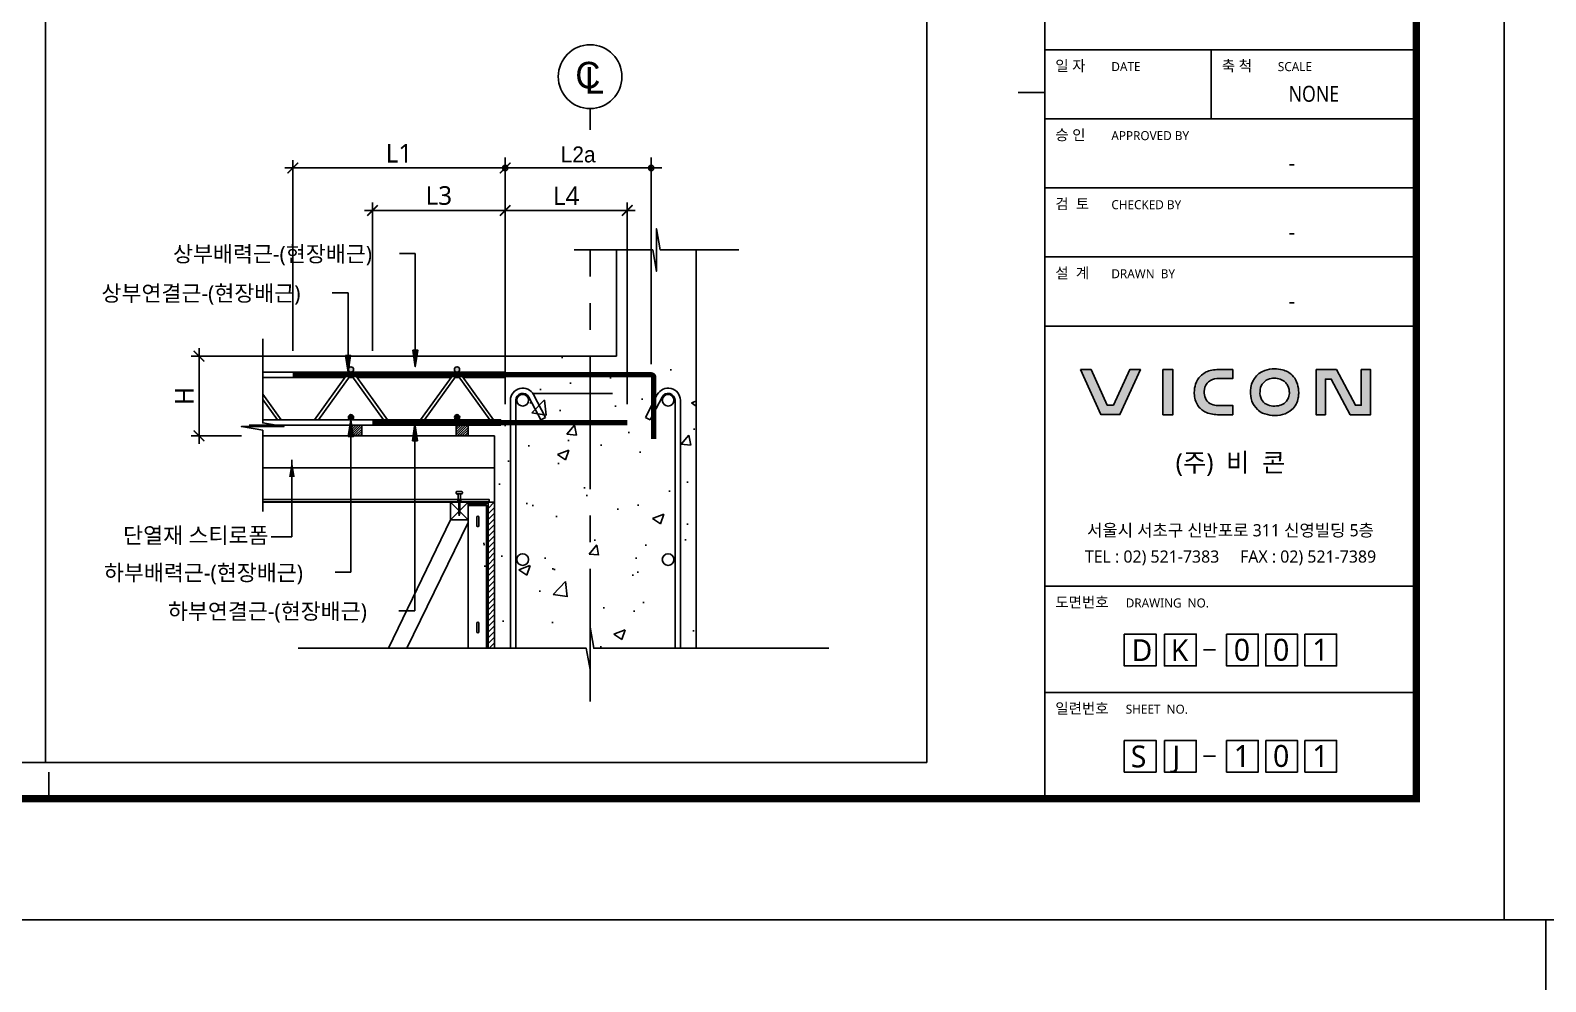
# Model space of a CAD drawing. Extents: x 10983 to 44623, y -18406 to 11294.
# Drawn here: x 16616 to 19471, y -12583 to -10792 of the extents above; entities that cross this region are included whole.
import ezdxf
from ezdxf.enums import TextEntityAlignment as Align

# ---------------------------------------------------------------- set-up
doc = ezdxf.new("R2010")
doc.units = 0
doc.header["$LTSCALE"] = 100
doc.header["$MEASUREMENT"] = 0
doc.header["$PDMODE"] = 3
doc.header["$PDSIZE"] = 10
for name, pattern in [('CEN', [62, 60, -1, 0, -1]), ('CENTERX2', [4, 2.5, -0.5, 0.5, -0.5]), ('HID', [2.5, 1.5, -1]), ('HIDDEN', [0.375, 0.25, -0.125])]:
    doc.linetypes.add(name, pattern=pattern)
doc.layers.get('0').update_dxf_attribs({"linetype": 'CONTINUOUS'})
doc.layers.get('Defpoints').update_dxf_attribs({"color": 165, "linetype": 'CONTINUOUS'})
for name, color, linetype in [('0-TEXT', 3, 'CONTINUOUS'), ('D-TEX1', 6, 'CONTINUOUS'), ('DECK-CEN', 1, 'CEN'), ('DECK-CON', 2, 'CONTINUOUS'), ('DECK-DIM', 255, 'CONTINUOUS'), ('DECK-ETC STEEL', 6, 'CONTINUOUS'), ('DECK-HATCH', 251, 'CONTINUOUS'), ('DECK-JOINT BAR', 4, 'HIDDEN'), ('DECK-LATTICE', 7, 'CONTINUOUS'), ('DECK-PG', 4, 'CONTINUOUS'), ('DECK-RC', 251, 'CONTINUOUS'), ('DECK-RC(ETC)', 252, 'CONTINUOUS'), ('DECK-TEXT', 7, 'CONTINUOUS'), ('DECK-TRANS', 3, 'CONTINUOUS'), ('E', 115, 'CONTINUOUS'), ('E2', 7, 'CONTINUOUS'), ('form', 7, 'CONTINUOUS'), ('form_TEX', 7, 'CONTINUOUS'), ('INSU', 7, 'CONTINUOUS'), ('TEXT', 3, 'CONTINUOUS')]:
    doc.layers.add(name, color=color, linetype=linetype)
doc.styles.add('HD', font='Gulim.ttf')
doc.styles.get("Standard").update_dxf_attribs({"font": ''})
doc.styles.add('SY Panel', font='malgun.ttf')
doc.styles.add('VICON TEXT', font='malgun.ttf')
doc.styles.get('STANDARD').set_extended_font_data('Haansoft Dotum')
doc.linetypes.add('BATTING', pattern='A,0.0001,-0.1,[134,ltypeshp.shx,S=0.1,R=0,X=-0.1,Y=0],-0.2,[134,ltypeshp.shx,S=0.1,R=180,X=0.1,Y=0],-0.1', length=0.4001)
doc.dimstyles.new('ISO-25', dxfattribs={"dimtxt": 2.5, "dimasz": 2.5, "dimexe": 1.25, "dimexo": 0.625, "dimtad": 1, "dimtxsty": 'STANDARD', "dimcen": 2.5, "dimadec": 0, "dimazin": 0, "dimtfac": 1, "dimtmove": 0, "dimatfit": 3, "dimfxl": 1, "dimarcsym": 0})
doc.dimstyles.get("Standard").update_dxf_attribs({"dimtxt": 0.18, "dimasz": 0.18, "dimexe": 0.18, "dimexo": 0.0625, "dimgap": 0.09, "dimtad": 0, "dimtih": 1, "dimtoh": 1, "dimdec": 4, "dimzin": 0, "dimdsep": 46, "dimtxsty": 'STANDARD', "dimcen": 0.09, "dimadec": 0, "dimazin": 0, "dimtfac": 1, "dimtdec": 4, "dimtofl": 0, "dimtmove": 0, "dimatfit": 3, "dimfxl": 1, "dimtolj": 1, "dimtzin": 0, "dimarcsym": 0})
doc.dimstyles.new('STDECK-DIM', dxfattribs={"dimtxt": 35, "dimasz": 20, "dimexe": 15, "dimexo": 40, "dimgap": 10, "dimtad": 1, "dimdec": 0, "dimtxsty": 'SY Panel', "dimblk": 'ARCHTICK', "dimcen": 2.5, "dimdle": 15, "dimclrd": 7, "dimclre": 7, "dimclrt": 6, "dimadec": 0, "dimazin": 0, "dimtfac": 1, "dimtdec": 0, "dimtmove": 0, "dimatfit": 3, "dimldrblk": 'ARCHTICK', "dimfxl": 1, "dimarcsym": 0})

# ---------------------------------------------------------------- blocks, each defined once
blk = doc.blocks.new('_ArchTick')
at = {"color": 0, "linetype": 'ByBlock', "const_width": 0.15}
blk.add_lwpolyline([(-0.5, -0.5), (0.5, 0.5)], dxfattribs=at)
blk = doc.blocks.new('*D437')
at = {"layer": 'DECK-DIM', "color": 7, "lineweight": -2}
for p, q in [((17495.5, -11130.8), (17755.5, -11130.8)), ((17510.5, -11495.7), (17510.5, -11115.8)), ((17740.5, -11495.7), (17740.5, -11115.8))]:
    blk.add_line(p, q, dxfattribs=at)
at = {"layer": 'Defpoints', "color": 0, "ltscale": 0.5}
for p in [(17740.5, -11130.8), (17510.5, -11535.7), (17740.5, -11535.7)]:
    blk.add_point(p, dxfattribs=at)
at = {"layer": 'DECK-DIM', "color": 7, "lineweight": -2, "ltscale": 0.5, "xscale": 20, "yscale": 20, "zscale": 20, "rotation": 180}
blk.add_blockref('_ArchTick', (17510.5, -11130.8), dxfattribs=at)
at = {"layer": 'DECK-DIM', "color": 7, "lineweight": -2, "ltscale": 0.5, "xscale": 20, "yscale": 20, "zscale": 20}
blk.add_blockref('_ArchTick', (17740.5, -11130.8), dxfattribs=at)
at = {"layer": 'DECK-DIM', "color": 6, "ltscale": 0.5, "insert": (17625.5, -11103.3), "char_height": 35, "attachment_point": 5, "style": 'SY Panel'}
blk.add_mtext('L4', dxfattribs=at)
blk = doc.blocks.new('*D454')
at = {"layer": 'DECK-DIM', "color": 7, "lineweight": -2}
for p, q in [((17110.5, -11395.2), (17110.5, -11035.8)), ((17510.5, -11395.2), (17510.5, -11035.8)), ((17525.5, -11050.8), (17095.5, -11050.8))]:
    blk.add_line(p, q, dxfattribs=at)
at = {"layer": 'Defpoints', "color": 0, "ltscale": 0.5}
for p in [(17110.5, -11050.8), (17110.5, -11435.2), (17510.5, -11435.2)]:
    blk.add_point(p, dxfattribs=at)
at = {"layer": 'DECK-DIM', "color": 7, "lineweight": -2, "ltscale": 0.5, "xscale": 20, "yscale": 20, "zscale": 20, "rotation": 180}
blk.add_blockref('_ArchTick', (17110.5, -11050.8), dxfattribs=at)
at = {"layer": 'DECK-DIM', "color": 7, "lineweight": -2, "ltscale": 0.5, "xscale": 20, "yscale": 20, "zscale": 20}
blk.add_blockref('_ArchTick', (17510.5, -11050.8), dxfattribs=at)
at = {"layer": 'DECK-DIM', "color": 6, "ltscale": 0.5, "insert": (17310.5, -11023), "char_height": 35, "attachment_point": 5, "style": 'SY Panel'}
blk.add_mtext('L1', dxfattribs=at)
blk = doc.blocks.new('*D455')
at = {"layer": 'DECK-DIM', "color": 7, "lineweight": -2}
for p, q in [((17525.5, -11130.8), (17245.5, -11130.8)), ((17260.5, -11395.2), (17260.5, -11115.8)), ((17510.5, -11395.2), (17510.5, -11115.8))]:
    blk.add_line(p, q, dxfattribs=at)
at = {"layer": 'Defpoints', "color": 0, "ltscale": 0.5}
for p in [(17260.5, -11130.8), (17260.5, -11435.2), (17510.5, -11435.2)]:
    blk.add_point(p, dxfattribs=at)
at = {"layer": 'DECK-DIM', "color": 7, "lineweight": -2, "ltscale": 0.5, "xscale": 20, "yscale": 20, "zscale": 20, "rotation": 180}
blk.add_blockref('_ArchTick', (17260.5, -11130.8), dxfattribs=at)
at = {"layer": 'DECK-DIM', "color": 7, "lineweight": -2, "ltscale": 0.5, "xscale": 20, "yscale": 20, "zscale": 20}
blk.add_blockref('_ArchTick', (17510.5, -11130.8), dxfattribs=at)
at = {"layer": 'DECK-DIM', "color": 6, "ltscale": 0.5, "insert": (17385.5, -11102.8), "char_height": 35, "attachment_point": 5, "style": 'SY Panel'}
blk.add_mtext('L3', dxfattribs=at)
blk = doc.blocks.new('DIMDOT')
at = {"color": 0}
blk.add_line((-2, 0), (2, 0), dxfattribs=at)
for radius in [0.5, 0.25]:
    blk.add_circle((0, 0), radius, dxfattribs=at)
blk = doc.blocks.new('*D456')
at = {"color": 0, "linetype": 'ByBlock', "lineweight": -2}
for p, q in [((17510.5, -11415.2), (17510.5, -11030.8)), ((17785.5, -11420.2), (17785.5, -11030.8)), ((17520.5, -11050.8), (17775.5, -11050.8))]:
    blk.add_line(p, q, dxfattribs=at)
at = {"layer": 'Defpoints', "color": 0, "ltscale": 0.5}
for p in [(17785.5, -11050.8), (17510.5, -11435.2), (17785.5, -11440.2)]:
    blk.add_point(p, dxfattribs=at)
at = {"color": 0, "lineweight": -2, "ltscale": 0.5, "xscale": 10, "yscale": 10, "zscale": 10, "rotation": 180}
blk.add_blockref('DIMDOT', (17510.5, -11050.8), dxfattribs=at)
at = {"color": 0, "lineweight": -2, "ltscale": 0.5, "xscale": 10, "yscale": 10, "zscale": 10}
blk.add_blockref('DIMDOT', (17785.5, -11050.8), dxfattribs=at)
at = {"color": 6, "ltscale": 0.5, "insert": (17648, -11025.5), "char_height": 30, "attachment_point": 5, "style": 'HD'}
blk.add_mtext('\\A1;L2a', dxfattribs=at)
blk = doc.blocks.new('*D471')
at = {"layer": 'DECK-DIM', "color": 7, "lineweight": -2}
for p, q in [((17013.8, -11405.2), (16918.8, -11405.2)), ((16933.8, -11390.2), (16933.8, -11570.2)), ((17013.8, -11555.2), (16918.8, -11555.2))]:
    blk.add_line(p, q, dxfattribs=at)
at = {"layer": 'Defpoints', "color": 0, "ltscale": 0.5}
for p in [(17053.8, -11405.2), (16933.8, -11555.2), (17053.8, -11555.2)]:
    blk.add_point(p, dxfattribs=at)
at = {"layer": 'DECK-DIM', "color": 7, "lineweight": -2, "ltscale": 0.5, "xscale": 20, "yscale": 20, "zscale": 20}
for p, rotation in [((16933.8, -11405.2), 90), ((16933.8, -11555.2), 270)]:
    blk.add_blockref('_ArchTick', p, dxfattribs=dict(at, rotation=rotation))
at = {"layer": 'DECK-DIM', "color": 6, "ltscale": 0.5, "insert": (16906.3, -11480.2), "char_height": 35, "attachment_point": 5, "rotation": 90, "style": 'SY Panel'}
blk.add_mtext('H', dxfattribs=at)
blk = doc.blocks.new('VICON 로고')
h = blk.add_hatch(color=8)
h.dxf.hatch_style = 1
h.paths.add_polyline_path([(21112.8, 2783.5), (21157.6, 2783.5), (21205.8, 2889.7), (21180.7, 2889.7), (21142.4, 2805.5), (21128, 2805.5), (21089.6, 2889.7), (21064.5, 2889.7)])
h.paths.add_polyline_path([(21259, 2783.4), (21282.4, 2783.4), (21282.4, 2889.5), (21259, 2889.5)])
h.paths.add_polyline_path([(21356.5, 2842.7, -0.373541), (21386.1, 2868.3), (21423.2, 2868.3), (21423.2, 2889.5), (21386.1, 2889.5, 0.051671), (21370.5, 2887.3, 0.131595), (21347.5, 2874.5, 0.127719), (21335.9, 2855.4, 0.067192), (21332.7, 2835.5, 0.01143), (21332.7, 2833.1, 0.141078), (21341.5, 2804.8, 0.061908), (21348.1, 2797, 0.071442), (21357.9, 2790.3, 0.114733), (21387.6, 2783.4), (21423.2, 2783.4), (21423.2, 2805.1), (21387.6, 2805.1, -0.017106), (21381.1, 2805.6, -0.30682), (21357.5, 2826.2, -0.100525)])
h.paths.add_polyline_path([(21481.4, 2795.5, 0.088872), (21493.7, 2787.3, 0.086691), (21516.4, 2781.7, 0.078736), (21540.8, 2783.9, 0.121785), (21562.4, 2795.4, 0.170478), (21577.7, 2823.4, 0.035083), (21578.6, 2833, 0.022918), (21578.5, 2839.4, 0.077261), (21573.7, 2860.7, 0.105839), (21563.2, 2876.4, 0.135555), (21540.4, 2888.9, 0.052602), (21521.7, 2891.4, 0.091585), (21498.9, 2887.7, 0.320638), (21465.2, 2839.2, 0.222412)])
h.paths.add_polyline_path([(21487.6, 2838.4, -0.297294), (21506.3, 2866.5, -0.092536), (21521.1, 2869.3, -0.087656), (21535.2, 2867.1, -0.116333), (21547.1, 2859.8, -0.095204), (21552.5, 2852.3, -0.065441), (21556.1, 2842.5, -0.047114), (21556.6, 2833.5, -0.031136), (21555.7, 2826.9, -0.137865), (21547.1, 2812.2, -0.101523), (21535.3, 2805.6, -0.091497), (21518, 2803.8, -0.090774), (21502.5, 2807.9, -0.13619), (21491.3, 2819.3, -0.158608)], flags=16)
h.paths.add_polyline_path([(21641.6, 2867.4), (21655.3, 2867.4), (21699.9, 2783.4), (21748, 2783.4), (21748, 2889.5), (21725.9, 2889.5), (21725.9, 2805.5), (21712, 2805.5), (21667.5, 2889.5), (21619.4, 2889.5), (21619.4, 2783.4), (21641.6, 2783.4)])
at = {"color": 8}
blk.add_lwpolyline([(21465.2, 2839.2, -0.320638), (21498.9, 2887.7, -0.091585), (21521.7, 2891.4, -0.052602), (21540.4, 2888.9, -0.135555), (21563.2, 2876.4, -0.105839), (21573.7, 2860.7, -0.077261), (21578.5, 2839.4, -0.022918), (21578.6, 2833, -0.035083), (21577.7, 2823.4, -0.170478), (21562.4, 2795.4, -0.121785), (21540.8, 2783.9, -0.078736), (21516.4, 2781.7, -0.086691), (21493.7, 2787.3, -0.088872), (21481.4, 2795.5, -0.222412), (21465.2, 2839.2, -0.222412)], format="xyb", dxfattribs=at)
for points in [[(21064.5, 2889.7), (21089.6, 2889.7), (21128, 2805.5), (21142.4, 2805.5), (21180.7, 2889.7), (21205.8, 2889.7), (21157.6, 2783.5), (21112.8, 2783.5)], [(21259, 2889.5), (21282.4, 2889.5), (21282.4, 2783.4), (21259, 2783.4)], [(21619.4, 2889.5), (21619.4, 2783.4), (21641.6, 2783.4), (21641.6, 2867.4), (21655.3, 2867.4), (21699.9, 2783.4), (21748, 2783.4), (21748, 2889.5), (21725.9, 2889.5), (21725.9, 2805.5), (21712, 2805.5), (21667.5, 2889.5)]]:
    blk.add_lwpolyline(points, close=True, dxfattribs=at)
for points in [[(21423.2, 2889.5), (21423.2, 2868.3), (21386.1, 2868.3, 0.373541), (21356.5, 2842.7, 0.100525), (21357.5, 2826.2, 0.30682), (21381.1, 2805.6, 0.017106), (21387.6, 2805.1), (21423.2, 2805.1), (21423.2, 2783.4), (21387.6, 2783.4, -0.114733), (21357.9, 2790.3, -0.071442), (21348.1, 2797, -0.061908), (21341.5, 2804.8, -0.141078), (21332.7, 2833.1, -0.01143), (21332.7, 2835.5, -0.067192), (21335.9, 2855.4, -0.127719), (21347.5, 2874.5, -0.131595), (21370.5, 2887.3, -0.051671), (21386.1, 2889.5)], [(21487.6, 2838.4, -0.297294), (21506.3, 2866.5, -0.092536), (21521.1, 2869.3, -0.087656), (21535.2, 2867.1, -0.116333), (21547.1, 2859.8, -0.095204), (21552.5, 2852.3, -0.065441), (21556.1, 2842.5, -0.047114), (21556.6, 2833.5, -0.031136), (21555.7, 2826.9, -0.137865), (21547.1, 2812.2, -0.101523), (21535.3, 2805.6, -0.091497), (21518, 2803.8, -0.090774), (21502.5, 2807.9, -0.13619), (21491.3, 2819.3, -0.158608)]]:
    blk.add_lwpolyline(points, format="xyb", close=True, dxfattribs=at)

msp = doc.modelspace()

# ---------------------------------------------------------------- hatches: boundary and pattern name
at = {"linetype": 'ByBlock'}
h = msp.add_hatch(color=256, dxfattribs=at)
h.paths.add_polyline_path([(17209.8, -11403.7), (17214.5, -11403.7), (17214.5, -11435.2)])
h.paths.add_polyline_path([(17214.5, -11403.7), (17219.2, -11403.7), (17214.5, -11435.2)])
h = msp.add_hatch(color=256, dxfattribs=at)
h.paths.add_polyline_path([(17336.5, -11393.6), (17341.2, -11393.6), (17341.2, -11425)])
h.paths.add_polyline_path([(17341.2, -11393.6), (17345.9, -11393.6), (17341.2, -11425)])
h = msp.add_hatch(color=256, dxfattribs=at)
h.paths.add_polyline_path([(17219.8, -11525.1), (17219.8, -11556.6), (17215, -11556.6)])
h.paths.add_polyline_path([(17219.8, -11525.1), (17224.5, -11556.6), (17219.8, -11556.6)])
h = msp.add_hatch(color=256, dxfattribs=at)
h.paths.add_polyline_path([(17340.4, -11532.8), (17340.4, -11564.3), (17335.7, -11564.3)])
h.paths.add_polyline_path([(17340.4, -11532.8), (17345.2, -11564.3), (17340.4, -11564.3)])
at = {"layer": 'DECK-HATCH', "linetype": 'ByBlock'}
h = msp.add_hatch(dxfattribs=at)
h.set_pattern_fill('AR-CONC', color=256, scale=30, style=0)
h.set_pattern_definition([(50, (-111915.97, -55278.86), (215.17805, -18.82564), [22.5, -247.5]), (355, (-111915.97, -55278.86), (-41.6254, 225.65764), [18, -198]), (100.4514, (-111898.04, -55280.43), (173.5528, 206.83186), [19.12206, -210.34263]), (46.1842, (-111915.97, -55218.86), (320.1723, -49.6557), [33.75, -371.25]), (96.6356, (-111889.3, -55223), (280.3988, 292.23536), [28.6831, -315.5139]), (351.1842, (-111915.97, -55218.86), (280.3986, 292.2356), [27, -297]), (21, (-111885.97, -55233.86), (179.07212, -120.78567), [22.5, -247.5]), (326, (-111885.97, -55233.86), (72.9946, 217.545), [18, -198]), (71.4514, (-111871.05, -55243.93), (252.0668, 96.75915), [19.12206, -210.34263]), (37.5, (-111915.97, -55278.86), (3.647957, 99.868156), [0, -195.6, 0, -201, 0, -198.75]), (7.5, (-111915.97, -55278.86), (78.92086, 118.32351), [0, -114.6, 0, -191.1, 0, -75.75]), (327.5, (-111982.87, -55278.86), (160.14673, -6.76646), [0, -75, 0, -234, 0, -310.5]), (317.5, (-112012.87, -55278.86), (174.95585, 30.0315), [0, -97.5, 0, -155.4, 0, -220.5])])
h.paths.add_polyline_path([(17670.5, -11405.2), (17470.5, -11405.2), (17470.5, -11955.3), (17663.4, -11955.3), (17670.5, -11995.3), (17670.5, -11915.3)])
h.paths.add_polyline_path([(17870.5, -11405.2), (17670.5, -11405.2), (17670.5, -11915.3), (17677.5, -11955.3), (17870.5, -11955.3)])
h = msp.add_hatch(dxfattribs=at)
h.set_pattern_fill('ANSI31', color=256, scale=60, style=0)
h.set_pattern_definition([(45, (-156198.723, -17233.08), (-5.30330086, 5.30330086), [])])
h.paths.add_polyline_path([(17478.5, -11680.2), (17490.5, -11680.2), (17490.5, -11955.3), (17478.5, -11955.3)])
at = {"layer": 'DECK-RC(ETC)'}
h = msp.add_hatch(dxfattribs=at)
h.set_pattern_fill('ANSI31', color=256)
h.set_pattern_definition([(45, (-106424.5, -28072.8478), (-2.24506403, 2.24506403), [])])
h.paths.add_polyline_path([(17218.5, -11535.2), (17218.5, -11554.7), (17240.5, -11554.7), (17240.5, -11535.2)])
h = msp.add_hatch(dxfattribs=at)
h.set_pattern_fill('ANSI31', color=256)
h.set_pattern_definition([(45, (-106604.5, -28072.8478), (-2.24506403, 2.24506403), [])])
h.paths.add_polyline_path([(17418.5, -11535.2), (17418.5, -11554.7), (17440.5, -11554.7), (17440.5, -11535.2)])
at = {"layer": 'DECK-TRANS', "ltscale": 0.5}
h = msp.add_hatch(color=3, dxfattribs=at)
h.dxf.hatch_style = 1
h.paths.add_polyline_path([(17214.9, -11430.2, 1), (17224.9, -11430.2, 1)])
h.paths.add_polyline_path([(17424.8, -11430.2, 1), (17414.8, -11430.2, 0.399881), (17419.6, -11435.2), (17420.1, -11435.2, 0.399881)])
h = msp.add_hatch(color=3, dxfattribs=at)
h.dxf.hatch_style = 1
h.paths.add_polyline_path([(17225.1, -11520.2, 1), (17215.1, -11520.2, 0.399881), (17219.8, -11525.2), (17220.3, -11525.2, 0.399881)])
h = msp.add_hatch(color=3, dxfattribs=at)
h.dxf.hatch_style = 1
h.paths.add_polyline_path([(17425, -11520.2, 1), (17415, -11520.2, 0.399881), (17419.8, -11525.2), (17420.3, -11525.2, 0.399881)])

# ---------------------------------------------------------------- linework, layer by layer
at = {"linetype": 'ByBlock'}
for p, q in [((16644.6, -7220.2), (16644.6, -12170.2)), ((18305.1, -7220.2), (18305.1, -12170.2)), ((17341.2, -11211.7), (17311.2, -11211.7)), ((17341.2, -11425), (17341.2, -11211.7)), ((17214.5, -11285.8), (17184.5, -11285.8)), ((17214.5, -11435.2), (17214.5, -11285.8)), ((17220, -11525.2), (17220, -11812.1)), ((17340.4, -11532.8), (17340.4, -11884.7)), ((17220, -11812.1), (17190, -11812.1)), ((17340.4, -11884.7), (17310.4, -11884.7)), ((18305.1, -12170.2), (11505.1, -12170.2))]:
    msp.add_line(p, q, dxfattribs=at)
for points in [[(17209.8, -11403.7), (17219.2, -11403.7), (17214.5, -11435.2), (17209.8, -11403.7)], [(17336.5, -11393.6), (17345.9, -11393.6), (17341.2, -11425), (17336.5, -11393.6)], [(17215, -11556.6), (17224.5, -11556.6), (17219.8, -11525.1), (17215, -11556.6)], [(17335.7, -11564.3), (17345.2, -11564.3), (17340.4, -11532.8), (17335.7, -11564.3)]]:
    msp.add_lwpolyline(points, dxfattribs=at)
at = {"layer": 'DECK-CEN', "linetype": 'CENTERX2'}
msp.add_line((17670.5, -12055.3), (17670.5, -11205.2), dxfattribs=at)
at = {"layer": 'DECK-CON'}
for p, q in [((17670.5, -11405.2), (16933.8, -11405.2)), ((17670.5, -11405.2), (17720.5, -11405.2)), ((17490.5, -11555.2), (17053.8, -11555.2)), ((17478.5, -11555.2), (17053.8, -11555.2)), ((17478.5, -11680.2), (17490.5, -11680.2)), ((17478.5, -11955.3), (17478.5, -11680.2)), ((17478.5, -11680.2), (17490.5, -11680.2)), ((17490.5, -11955.3), (17490.5, -11675.2))]:
    msp.add_line(p, q, dxfattribs=at)
for points in [[(17640.5, -11205.2), (17788.4, -11205.2), (17795.5, -11245.2), (17795.5, -11165.2), (17802.5, -11205.2), (17950.5, -11205.2)], [(17053.8, -11372.7), (17053.8, -11530.7), (17093.8, -11537.7), (17013.8, -11537.7), (17053.8, -11544.8), (17053.8, -11697.4)], [(17120.5, -11955.3), (17663.4, -11955.3), (17670.5, -11995.3), (17670.5, -11915.3), (17677.5, -11955.3), (18120.5, -11955.3)]]:
    msp.add_lwpolyline(points, dxfattribs=at)
at = {"layer": 'DECK-ETC STEEL'}
msp.add_lwpolyline([(17475.5, -11680.2), (17478.5, -11680.2), (17478.5, -11955.3), (17475.5, -11955.3), (17475.5, -11686.2), (17440.5, -11686.2), (17440.5, -11683.2), (17475.5, -11683.2), (17475.5, -11680.2), (17478.5, -11680.2)], dxfattribs=at)
at = {"layer": 'DECK-JOINT BAR', "const_width": 10}
msp.add_lwpolyline([(17110.5, -11440.2), (17785.5, -11440.2, -0.414214), (17790.5, -11445.2), (17790.5, -11561.2)], format="xyb", dxfattribs=at)
msp.add_lwpolyline([(17260.4, -11530.2), (17740.4, -11530.2)], dxfattribs=at)
at = {"layer": 'DECK-LATTICE', "ltscale": 0.5}
for p, q in [((17510.5, -11435.2), (17053.8, -11435.2)), ((17208.7, -11445.2), (17053.8, -11445.2)), ((17213.5, -11438.5), (17151.2, -11525.2)), ((17218.4, -11442), (17158.6, -11525.2)), ((17223.9, -11445.2), (17216.1, -11445.2)), ((17221.7, -11442), (17281.4, -11525.2)), ((17226.5, -11438.5), (17288.8, -11525.2)), ((17408.7, -11445.2), (17231.3, -11445.2)), ((17413.5, -11438.5), (17351.2, -11525.2)), ((17418.4, -11442), (17358.6, -11525.2)), ((17423.9, -11445.2), (17416.1, -11445.2)), ((17421.7, -11442), (17481.4, -11525.2)), ((17426.5, -11438.5), (17488.8, -11525.2)), ((17510.5, -11445.2), (17431.3, -11445.2)), ((17510.5, -11435.2), (17510.5, -11445.2)), ((17053.8, -11476.4), (17088.8, -11525.2)), ((17053.8, -11486.7), (17081.4, -11525.2)), ((17502.5, -11525.2), (17053.8, -11525.2)), ((17502.5, -11535.2), (17502.5, -11525.2)), ((17502.5, -11535.2), (17028.4, -11535.2))]:
    msp.add_line(p, q, dxfattribs=at)
at = {"layer": 'DECK-LATTICE', "linetype": 'ByBlock'}
msp.add_line((17502.5, -11445.2), (17510.5, -11445.2), dxfattribs=at)
at = {"layer": 'DECK-LATTICE', "ltscale": 0.5}
for centre, radius in [((17220, -11443.2), 8), ((17220, -11443.2), 2), ((17420, -11443.2), 8), ((17420, -11443.2), 2)]:
    msp.add_arc(centre, radius, 35.7097, 144.2903, dxfattribs=at)
at = {"layer": 'DECK-PG', "ltscale": 0.5}
msp.add_line((17053.8, -11679.7), (17480.5, -11679.7), dxfattribs=at)
msp.add_lwpolyline([(17480.5, -11680.2), (17480.5, -11675.2), (17053.8, -11675.2), (17053.8, -11680.2)], close=True, dxfattribs=at)
at = {"layer": 'DECK-RC', "linetype": 'HID'}
msp.add_line((17562.5, -11475.2), (17798.5, -11475.2), dxfattribs=at)
at = {"layer": 'DECK-RC'}
for p, q in [((17520.5, -11955.3), (17520.5, -11488.2)), ((17530.5, -11955.3), (17530.5, -11488.2)), ((17555, -11482.1), (17577.5, -11525.1)), ((17563.9, -11477.5), (17586.3, -11520.5)), ((17797.1, -11477.5), (17774.6, -11520.5)), ((17806, -11482.1), (17783.5, -11525.1)), ((17830.5, -11955.3), (17830.5, -11488.2)), ((17840.5, -11955.3), (17840.5, -11488.2)), ((17510.5, -11527.2), (17510.5, -11537.2)), ((17577.5, -11525.1), (17586.3, -11520.5)), ((17783.5, -11525.1), (17774.6, -11520.5))]:
    msp.add_line(p, q, dxfattribs=at)
for centre in [(17543.5, -11488.2), (17817.5, -11488.2), (17543.5, -11788.2), (17817.5, -11788.2)]:
    msp.add_circle(centre, 11, dxfattribs=at)
for centre, radius, start, end in [((17543.5, -11488.2), 23, 27.5898, 180), ((17543.5, -11488.2), 13, 27.5824, 180), ((17817.5, -11488.2), 23, 0, 152.4102), ((17817.5, -11488.2), 13, 0, 152.4176)]:
    msp.add_arc(centre, radius, start, end, dxfattribs=at)
at = {"layer": 'DECK-RC(ETC)'}
for p, q in [((17418, -11661.2), (17418, -11663.2)), ((17418, -11661.2), (17418, -11663.2)), ((17419, -11660.2), (17429, -11660.2)), ((17419, -11660.2), (17429, -11660.2)), ((17419, -11664.2), (17429, -11664.2)), ((17419, -11664.2), (17429, -11664.2)), ((17421.7, -11666.5), (17421.7, -11676.9)), ((17421.7, -11666.5), (17421.7, -11676.9)), ((17426.3, -11666.5), (17426.3, -11676.9)), ((17426.3, -11666.5), (17426.3, -11676.9)), ((17430, -11661.2), (17430, -11663.2)), ((17430, -11661.2), (17430, -11663.2)), ((17407.5, -11713.2), (17440.5, -11680.2)), ((17440.5, -11713.2), (17407.5, -11680.2)), ((17420, -11678.8), (17420, -11679.6)), ((17420, -11678.8), (17420, -11679.6)), ((17420.6, -11678.2), (17421.1, -11678.2)), ((17420.6, -11678.2), (17421.1, -11678.2)), ((17420.6, -11680.2), (17427.4, -11680.2)), ((17420.6, -11680.2), (17427.4, -11680.2)), ((17421.1, -11678.2), (17426.9, -11678.2)), ((17421.1, -11678.2), (17426.9, -11678.2)), ((17423, -11678.2), (17425, -11678.2)), ((17423, -11678.2), (17425, -11678.2)), ((17423, -11680.2), (17423, -11700.7)), ((17423, -11700.7), (17424, -11705.7)), ((17424, -11705.7), (17425, -11700.7)), ((17425, -11680.2), (17425, -11700.7)), ((17426.9, -11678.2), (17427.4, -11678.2)), ((17426.9, -11678.2), (17427.4, -11678.2)), ((17428, -11678.8), (17428, -11679.6)), ((17428, -11678.8), (17428, -11679.6)), ((17440.5, -11955.3), (17440.5, -11686.2)), ((17407.5, -11713.2), (17290.5, -11955.3)), ((17440.5, -11718.3), (17325.1, -11955.3)), ((17457, -11708.2), (17457, -11724.2)), ((17461, -11708.2), (17461, -11724.2)), ((17457, -11908.2), (17457, -11924.2)), ((17461, -11908.2), (17461, -11924.2))]:
    msp.add_line(p, q, dxfattribs=at)
for points in [[(17218.5, -11535.2), (17240.5, -11535.2), (17240.5, -11554.7), (17218.5, -11554.7)], [(17418.5, -11535.2), (17440.5, -11535.2), (17440.5, -11554.7), (17418.5, -11554.7)]]:
    msp.add_lwpolyline(points, close=True, dxfattribs=at)
msp.add_lwpolyline([(17407.5, -11680.2), (17440.5, -11680.2), (17440.5, -11713.2), (17407.5, -11713.2), (17407.5, -11680.2)], dxfattribs=at)
for centre, radius, start, end in [((17419, -11661.2), 1, 90, 180), ((17419, -11661.2), 1, 90, 180), ((17419, -11663.2), 1, 180, 270), ((17419, -11663.2), 1, 180, 270), ((17419, -11666.9), 2.75, 7.7709, 89.4479), ((17419, -11666.9), 2.75, 7.7709, 89.4479), ((17429, -11666.9), 2.75, 90.5521, 172.2291), ((17429, -11666.9), 2.75, 90.5521, 172.2291), ((17429, -11661.2), 1, 0, 90), ((17429, -11661.2), 1, 0, 90), ((17429, -11663.2), 1, 270, 360), ((17429, -11663.2), 1, 270, 360), ((17420.6, -11678.8), 0.6, 90, 180), ((17420.6, -11678.8), 0.6, 90, 180), ((17420.6, -11679.6), 0.6, 180, 270), ((17420.6, -11679.6), 0.6, 180, 270), ((17420.3, -11676.8), 1.39, 281.7725, 355.1369), ((17420.3, -11676.8), 1.39, 281.7725, 355.1369), ((17427.7, -11676.8), 1.39, 184.8631, 258.2275), ((17427.7, -11676.8), 1.39, 184.8631, 258.2275), ((17427.4, -11678.8), 0.6, 0, 90), ((17427.4, -11678.8), 0.6, 0, 90), ((17427.4, -11679.6), 0.6, 270, 0), ((17427.4, -11679.6), 0.6, 270, 0), ((17459, -11708.2), 2, 0, 180), ((17459, -11708.2), 2, 0, 180), ((17459, -11724.2), 2, 180, 0), ((17459, -11908.2), 2, 0, 180), ((17459, -11908.2), 2, 0, 180), ((17459, -11924.2), 2, 180, 0)]:
    msp.add_arc(centre, radius, start, end, dxfattribs=at)
at = {"layer": 'DECK-TRANS', "ltscale": 0.5}
for centre in [(17219.9, -11430.2), (17419.8, -11430.2), (17220.1, -11520.2), (17420, -11520.2)]:
    msp.add_circle(centre, 5, dxfattribs=at)
at = {"layer": 'Defpoints'}
for points in [[(10982.5, -12466.3), (19392.5, -12466.3), (19392.5, -6526.2), (10982.5, -6526.2)], [(19392.5, -12466.3), (27802.5, -12466.3), (27802.5, -6526.2), (19392.5, -6526.2)], [(11060.6, -18406.4), (19470.6, -18406.4), (19470.6, -12466.3), (11060.6, -12466.3)]]:
    msp.add_lwpolyline(points, close=True, dxfattribs=at)
at = {"layer": 'E', "linetype": 'ByBlock'}
for p, q in [((17720.5, -11405.2), (17720.5, -11205.2)), ((17870.5, -11405.2), (17870.5, -11205.2)), ((17053.8, -11555.2), (17490.5, -11555.2)), ((17053.8, -11675.2), (17053.8, -11555.2)), ((17053.8, -11675.2), (17053.8, -11555.2)), ((17490.5, -11675.2), (17490.5, -11555.2)), ((17490.5, -11555.2), (17490.5, -11955.3)), ((17053.8, -11675.2), (17053.8, -11680.2)), ((17480.5, -11680.2), (17480.5, -11675.2)), ((17490.5, -11680.2), (17490.5, -11955.3)), ((17490.5, -11955.3), (17478.5, -11955.3))]:
    msp.add_line(p, q, dxfattribs=at)
at = {"layer": 'E'}
msp.add_line((17870.5, -11955.3), (17870.5, -11405.2), dxfattribs=at)
at = {"layer": 'E', "linetype": 'ByBlock'}
msp.add_lwpolyline([(17478.5, -11680.2), (17490.5, -11680.2), (17490.5, -11955.3), (17478.5, -11955.3)], close=True, dxfattribs=at)
at = {"layer": 'E2', "linetype": 'ByBlock'}
msp.add_line((17670.5, -10978.8), (17670.5, -10938.8), dxfattribs=at)
msp.add_circle((17670.5, -10878.8), 60, dxfattribs=at)
at = {"layer": 'form', "color": 30}
for p, q in [((18526.8, -6920.2), (18526.8, -12238.4)), ((18526.8, -10908.9), (18476.8, -10908.9)), ((18526.8, -10908.9), (18476.8, -10908.9)), ((16650.8, -12238.4), (16650.8, -12188.4))]:
    msp.add_line(p, q, dxfattribs=at)
at = {"layer": 'form', "ltscale": 2}
for p, q in [((18526.8, -10828.4), (19226.8, -10828.4)), ((18526.8, -10958.4), (19226.8, -10958.4)), ((18526.8, -11088.4), (19226.8, -11088.4)), ((18526.8, -11218.4), (19226.8, -11218.4)), ((18526.8, -11348.4), (19226.8, -11348.4)), ((19226.8, -11838.4), (18526.8, -11838.4)), ((18826.2, -11958.4), (18848.5, -11958.4)), ((18526.8, -12038.4), (19226.8, -12038.4)), ((18826.2, -12158.4), (18848.5, -12158.4))]:
    msp.add_line(p, q, dxfattribs=at)
at = {"layer": 'form', "ltscale": 0.5}
msp.add_line((18840.4, -10958.4), (18840.4, -10828.4), dxfattribs=at)
at = {"layer": 'form', "color": 30, "const_width": 14.2}
msp.add_lwpolyline([(11273.2, -6920.2), (11273.2, -12238.4), (19226.8, -12238.4), (19226.8, -6920.2)], close=True, dxfattribs=at)
at = {"layer": 'form', "ltscale": 0.5}
for points in [[(18676.8, -11928.6), (18736.6, -11928.6), (18736.6, -11988.3), (18676.8, -11988.3)], [(18752.5, -11928.6), (18812.2, -11928.6), (18812.2, -11988.3), (18752.5, -11988.3)], [(18869.3, -11928.6), (18929, -11928.6), (18929, -11988.3), (18869.3, -11988.3)], [(18943.2, -11928.6), (19002.9, -11928.6), (19002.9, -11988.3), (18943.2, -11988.3)], [(19017.1, -11928.6), (19076.8, -11928.6), (19076.8, -11988.3), (19017.1, -11988.3)], [(18676.8, -12128.6), (18736.6, -12128.6), (18736.6, -12188.3), (18676.8, -12188.3)], [(18752.5, -12128.6), (18812.2, -12128.6), (18812.2, -12188.3), (18752.5, -12188.3)], [(18869.3, -12128.6), (18929, -12128.6), (18929, -12188.3), (18869.3, -12188.3)], [(18943.2, -12128.6), (19002.9, -12128.6), (19002.9, -12188.3), (18943.2, -12188.3)], [(19017.1, -12128.6), (19076.8, -12128.6), (19076.8, -12188.3), (19017.1, -12188.3)]]:
    msp.add_lwpolyline(points, close=True, dxfattribs=at)
at = {"layer": 'INSU', "linetype": 'BATTING', "ltscale": 1.5}
msp.add_line((17053.8, -11615.2), (17490.5, -11615.2), dxfattribs=at)

# ---------------------------------------------------------------- block references
at = {"layer": 'form', "xscale": 0.8, "yscale": 0.8, "zscale": 0.8}
msp.add_blockref('VICON 로고', (1742.4, -13742.1), dxfattribs=at)

# ---------------------------------------------------------------- texts
at = {"layer": '0-TEXT', "style": 'VICON TEXT', "width": 0.85}
msp.add_text('NONE', height=30, dxfattribs=at).set_placement((19033.8, -10926.1), align=Align.CENTER)
at = {"layer": '0-TEXT', "style": 'VICON TEXT'}
for p in [(18992.1, -11056.1), (18992.1, -11186.1), (18992.1, -11316.1)]:
    msp.add_text('-', height=30, dxfattribs=at).set_placement(p, align=Align.CENTER)
for s, p in [('0', (18883, -11978.6)), ('0', (18956.9, -11978.6)), ('1', (19030.8, -11978.6)), ('1', (18883, -12178.6)), ('0', (18956.9, -12178.6)), ('1', (19030.8, -12178.6))]:
    msp.add_text(s, height=41.2, dxfattribs=at).set_placement(p)
at = {"layer": 'D-TEX1', "color": 6, "linetype": 'ByBlock', "style": 'HD'}
for s, p in [('C', (17642.7, -10900.9)), ('L', (17660.7, -10910.9))]:
    msp.add_text(s, height=50, dxfattribs=at).set_placement(p)
at = {"layer": 'DECK-TEXT', "style": 'VICON TEXT'}
for s, p in [('상부배력근-(현장배근)', (16884.8, -11227.5)), ('상부연결근-(현장배근)', (16750.1, -11301.6)), ('하부배력근-(현장배근)', (16754.7, -11827.9)), ('하부연결근-(현장배근)', (16875.2, -11900.5))]:
    msp.add_text(s, height=30, dxfattribs=at).set_placement(p)
msp.add_text('단열재 스티로폼', height=30, dxfattribs=at).set_placement((17064.6, -11742.6), align=Align.MIDDLE_RIGHT)
at = {"layer": 'form', "style": 'VICON TEXT'}
for s, p in [('D', (18690.5, -11979.4)), ('K', (18764.4, -11979.4)), ('S', (18689, -12179.4)), ('J', (18767.6, -12179.4))]:
    msp.add_text(s, height=41, dxfattribs=at).set_placement(p)
at = {"layer": 'form_TEX', "ltscale": 2, "style": 'VICON TEXT'}
for s, height, p in [('일 자', 20, (18546.8, -10868.4)), ('축 척', 20, (18860.4, -10868.4)), ('DATE', 17, (18652.4, -10868.4)), ('SCALE', 17, (18966, -10868.4)), ('승 인', 20, (18546.8, -10998.4)), ('APPROVED BY', 17, (18652.4, -10998.4)), ('검  토', 20, (18546.8, -11128.4)), ('CHECKED BY', 17, (18652.4, -11128.4)), ('설  계', 20, (18546.8, -11258.4)), ('DRAWN  BY', 17, (18652.4, -11258.4)), ('도면번호', 20, (18546.8, -11878.4)), ('DRAWING  NO.', 17, (18679.5, -11878.4)), ('일련번호', 20, (18546.8, -12078.4)), ('SHEET  NO.', 17, (18679.5, -12078.4))]:
    msp.add_text(s, height=height, dxfattribs=at).set_placement(p)
at = {"layer": 'form_TEX', "style": 'VICON TEXT'}
msp.add_text('서울시 서초구 신반포로 311 신영빌딩 5층', height=23, dxfattribs=at).set_placement((18876.8, -11732.7), align=Align.MIDDLE)
at = {"layer": 'form_TEX', "attachment_point": 5, "style": 'VICON TEXT'}
for s, insert, char_height, width in [('(주)  비  콘', (18876.8, -11609.2), 35, 383.636), ('TEL : 02) 521-7383     FAX : 02) 521-7389', (18876.8, -11785), 23, 685.972)]:
    msp.add_mtext(s, dxfattribs=dict(at, insert=insert, char_height=char_height, width=width))

# ---------------------------------------------------------------- dimensions: what is measured, and where the dimension line sits
at = {"linetype": 'ByBlock'}
dim = msp.add_linear_dim(base=(17785.5, -11050.8), p1=(17510.5, -11435.2), p2=(17785.5, -11440.2), text='L2a', dimstyle='STANDARD', override={"dimscale": 10, "dimtxt": 3, "dimasz": 1, "dimexe": 2, "dimexo": 2, "dimgap": 1, "dimtad": 1, "dimtih": 0, "dimtoh": 0, "dimdec": 0, "dimzin": 8, "dimtxsty": 'HD', "dimblk": 'DIMDOT', "dimcen": 0, "dimdle": 2, "dimclrt": 6, "dimtfac": 0.1, "dimtdec": 0, "dimtix": 1, "dimtofl": 1, "dimtmove": 2, "dimtvp": 0.093333, "dimtzin": 8}, dxfattribs=at)
dim.commit()
dim.dimension.update_dxf_attribs({"geometry": '*D456', "text_midpoint": (17648, -11025.5)})
at = {"layer": 'DECK-DIM'}
for base, p1, p2, angle, text, picture, middle in [((17110.5, -11050.8), (17510.5, -11435.2), (17110.5, -11435.2), 180, 'L1', '*D454', (17310.5, -11023)), ((17260.5, -11130.8), (17510.5, -11435.2), (17260.5, -11435.2), 180, 'L3', '*D455', (17385.5, -11102.8)), ((16933.8, -11555.2), (17053.8, -11405.2), (17053.8, -11555.2), 90, 'H', '*D471', (16906.3, -11480.2))]:
    dim = msp.add_linear_dim(base=base, p1=p1, p2=p2, angle=angle, text=text, dimstyle='STDECK-DIM', dxfattribs=at)
    dim.commit()
    dim.dimension.update_dxf_attribs({"geometry": picture, "text_midpoint": middle})
dim = msp.add_linear_dim(base=(17740.5, -11130.8), p1=(17510.5, -11535.7), p2=(17740.5, -11535.7), text='L4', dimstyle='STDECK-DIM', dxfattribs=at)
dim.commit()
dim.dimension.update_dxf_attribs({"geometry": '*D437', "text_midpoint": (17625.5, -11103.3)})

# ---------------------------------------------------------------- leaders
at = {"layer": 'TEXT', "lineweight": 5}
msp.add_leader([(17108.8, -11600.1), (17108.8, -11745.6), (17069.5, -11745.6)], dimstyle='ISO-25', override={"dimscale": 5, "dimasz": 6.5, "dimgap": 4, "dimtad": 0, "dimtxsty": 'HD'}, dxfattribs=at)

doc.saveas('drawing.dxf')
